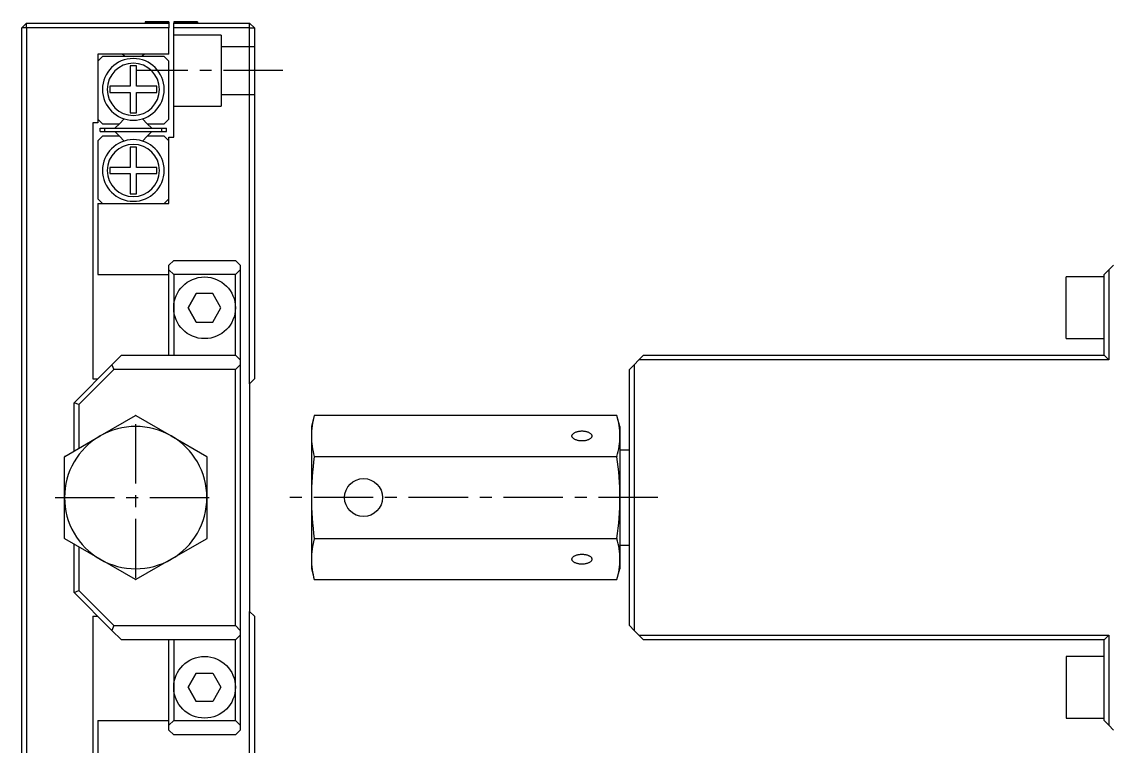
# Model space of a CAD drawing. Extents: x 16 to 938, y 6 to 368.
# Drawn here: x 492.5 to 722, y 155.2 to 307.9 of the extents above; entities that cross this region are included whole.
import ezdxf

# ---------------------------------------------------------------- set-up
doc = ezdxf.new("R2010")
doc.units = 0
doc.header["$LTSCALE"] = 10
doc.linetypes.add('CENTER', pattern=[2, 1.25, -0.25, 0.25, -0.25])
doc.linetypes.add('DASHED', pattern=[3.5, 2, -1.5])
doc.layers.get('0').update_dxf_attribs({"linetype": 'CONTINUOUS'})
doc.layers.add('CENTER', color=1, linetype='CENTER')

msp = doc.modelspace()

# ---------------------------------------------------------------- linework, layer by layer
at = {"color": 7, "linetype": 'CONTINUOUS'}
for p, q in [((493.5, 307.621019), (492.5, 306.621019)), ((493.5, 307.621019), (523.5, 307.621019)), ((493.5, 306.621019), (493.5, 307.621019)), ((518.5, 307.921019), (523.5, 307.921019)), ((519.222727, 307.921019), (518.5, 307.921019)), ((518.5, 307.921019), (518.5, 307.621019)), ((519.093182, 307.921019), (520.272727, 307.921019)), ((519.229545, 307.921019), (519.093182, 307.921019)), ((519.625, 307.921019), (519.093182, 307.921019)), ((519.093182, 307.921019), (519.222727, 307.921019)), ((519.222781, 307.921019), (519.093182, 307.921019)), ((519.093182, 307.921019), (519.222781, 307.921019)), ((519.222781, 307.921019), (519.093182, 307.921019)), ((519.093182, 307.921019), (519.222697, 307.921019)), ((519.093182, 307.921019), (519.222781, 307.921019)), ((519.222816, 307.921019), (519.093182, 307.921019)), ((519.113636, 307.921019), (519.222727, 307.921019)), ((519.222809, 307.921019), (519.113636, 307.921019)), ((519.113636, 307.921019), (519.222727, 307.921019)), ((519.222727, 307.921019), (519.113636, 307.921019)), ((519.284091, 307.921019), (519.229545, 307.921019)), ((519.365909, 307.921019), (519.284091, 307.921019)), ((520.272727, 307.921019), (519.365909, 307.921019)), ((520.286364, 307.921019), (519.625, 307.921019)), ((520.163636, 307.921019), (520.15488, 307.921019)), ((520.163636, 307.921019), (520.15488, 307.921019)), ((520.159123, 307.921019), (520.156751, 307.921019)), ((520.286364, 307.921019), (520.156761, 307.921019)), ((520.286364, 307.921019), (520.156761, 307.921019)), ((520.156763, 307.921019), (520.286364, 307.921019)), ((520.156763, 307.921019), (520.286364, 307.921019)), ((520.156764, 307.921019), (520.163636, 307.921019)), ((520.156764, 307.921019), (520.163636, 307.921019)), ((520.163636, 307.921019), (520.156818, 307.921019)), ((520.156818, 307.921019), (520.163636, 307.921019)), ((520.163636, 307.921019), (520.156818, 307.921019)), ((520.293182, 307.921019), (520.156842, 307.921019)), ((520.156857, 307.921019), (520.286364, 307.921019)), ((520.293182, 307.921019), (520.159123, 307.921019)), ((520.272727, 307.921019), (520.163636, 307.921019)), ((520.163636, 307.921019), (520.272727, 307.921019)), ((523.5, 307.921019), (520.163636, 307.921019)), ((520.163653, 307.921019), (520.293182, 307.921019)), ((520.163653, 307.921019), (520.293182, 307.921019)), ((523.5, 307.921019), (520.5, 307.921019)), ((523.5, 307.921019), (520.5, 307.921019)), ((523.5, 307.921019), (520.5, 307.921019)), ((523.5, 307.921019), (521, 307.921019)), ((523.5, 307.921019), (521, 307.921019)), ((523.5, 307.921019), (521.5, 307.921019)), ((523.5, 307.921019), (521.5, 307.921019)), ((523.5, 307.921019), (521.5, 307.921019)), ((523.5, 307.921019), (521.5, 307.921019)), ((523.5, 307.921019), (521.5, 307.921019)), ((523.5, 307.921019), (521.5, 307.921019)), ((523.5, 307.921019), (521.5, 307.921019)), ((523.5, 307.921019), (521.5, 307.921019)), ((523.5, 307.921019), (521.5, 307.921019)), ((523.5, 307.921019), (521.5, 307.921019)), ((523.5, 307.921019), (521.5, 307.921019)), ((523.5, 307.921019), (521.5, 307.921019)), ((523.5, 307.921019), (521.5, 307.921019)), ((523.5, 307.921019), (521.5, 307.921019)), ((523.5, 307.921019), (521.5, 307.921019)), ((523.5, 307.921019), (521.5, 307.921019)), ((523.5, 307.921019), (523.5, 307.621019)), ((523.5, 307.621019), (523.5, 306.621019)), ((524.5, 307.921019), (529.5, 307.921019)), ((526.5, 307.921019), (524.5, 307.921019)), ((526.5, 307.921019), (524.5, 307.921019)), ((526.5, 307.921019), (524.5, 307.921019)), ((526.5, 307.921019), (524.5, 307.921019)), ((527.5, 307.921019), (524.5, 307.921019)), ((526.5, 307.921019), (524.5, 307.921019)), ((526.5, 307.921019), (524.5, 307.921019)), ((526.5, 307.921019), (524.5, 307.921019)), ((526.5, 307.921019), (524.5, 307.921019)), ((527, 307.921019), (524.5, 307.921019)), ((526.5, 307.921019), (524.5, 307.921019)), ((526.5, 307.921019), (524.5, 307.921019)), ((526.5, 307.921019), (524.5, 307.921019)), ((526.5, 307.921019), (524.5, 307.921019)), ((527.5, 307.921019), (524.5, 307.921019)), ((526.5, 307.921019), (524.5, 307.921019)), ((526.5, 307.921019), (524.5, 307.921019)), ((526.5, 307.921019), (524.5, 307.921019)), ((526.5, 307.921019), (524.5, 307.921019)), ((527, 307.921019), (524.5, 307.921019)), ((526.5, 307.921019), (524.5, 307.921019)), ((526.5, 307.921019), (524.5, 307.921019)), ((526.5, 307.921019), (524.5, 307.921019)), ((526.5, 307.921019), (524.5, 307.921019)), ((527.5, 307.921019), (524.5, 307.921019)), ((526.5, 307.921019), (524.5, 307.921019)), ((526.5, 307.921019), (524.5, 307.921019)), ((526.5, 307.921019), (524.5, 307.921019)), ((526.5, 307.921019), (524.5, 307.921019)), ((527, 307.921019), (524.5, 307.921019)), ((526.5, 307.921019), (524.5, 307.921019)), ((526.5, 307.921019), (524.5, 307.921019)), ((526.5, 307.921019), (524.5, 307.921019)), ((526.5, 307.921019), (524.5, 307.921019)), ((527.5, 307.921019), (524.5, 307.921019)), ((526.5, 307.921019), (524.5, 307.921019)), ((526.5, 307.921019), (524.5, 307.921019)), ((526.5, 307.921019), (524.5, 307.921019)), ((526.5, 307.921019), (524.5, 307.921019)), ((527, 307.921019), (524.5, 307.921019)), ((526.5, 307.921019), (524.5, 307.921019)), ((526.5, 307.921019), (524.5, 307.921019)), ((526.5, 307.921019), (524.5, 307.921019)), ((526.5, 307.921019), (524.5, 307.921019)), ((527.5, 307.921019), (524.5, 307.921019)), ((526.5, 307.921019), (524.5, 307.921019)), ((526.5, 307.921019), (524.5, 307.921019)), ((526.5, 307.921019), (524.5, 307.921019)), ((526.5, 307.921019), (524.5, 307.921019)), ((527, 307.921019), (524.5, 307.921019)), ((526.5, 307.921019), (524.5, 307.921019)), ((526.5, 307.921019), (524.5, 307.921019)), ((526.5, 307.921019), (524.5, 307.921019)), ((526.5, 307.921019), (524.5, 307.921019)), ((527.5, 307.921019), (524.5, 307.921019)), ((526.5, 307.921019), (524.5, 307.921019)), ((526.5, 307.921019), (524.5, 307.921019)), ((526.5, 307.921019), (524.5, 307.921019)), ((526.5, 307.921019), (524.5, 307.921019)), ((527, 307.921019), (524.5, 307.921019)), ((526.5, 307.921019), (524.5, 307.921019)), ((526.5, 307.921019), (524.5, 307.921019)), ((526.5, 307.921019), (524.5, 307.921019)), ((526.5, 307.921019), (524.5, 307.921019)), ((527.5, 307.921019), (524.5, 307.921019)), ((526.5, 307.921019), (524.5, 307.921019)), ((526.5, 307.921019), (524.5, 307.921019)), ((526.5, 307.921019), (524.5, 307.921019)), ((526.5, 307.921019), (524.5, 307.921019)), ((527, 307.921019), (524.5, 307.921019)), ((526.5, 307.921019), (524.5, 307.921019)), ((526.5, 307.921019), (524.5, 307.921019)), ((526.5, 307.921019), (524.5, 307.921019)), ((526.5, 307.921019), (524.5, 307.921019)), ((527.5, 307.921019), (524.5, 307.921019)), ((526.5, 307.921019), (524.5, 307.921019)), ((526.5, 307.921019), (524.5, 307.921019)), ((526.5, 307.921019), (524.5, 307.921019)), ((526.5, 307.921019), (524.5, 307.921019)), ((527, 307.921019), (524.5, 307.921019)), ((526.5, 307.921019), (524.5, 307.921019)), ((526.5, 307.921019), (524.5, 307.921019)), ((526.5, 307.921019), (524.5, 307.921019)), ((526.5, 307.921019), (524.5, 307.921019)), ((527.5, 307.921019), (524.5, 307.921019)), ((526.5, 307.921019), (524.5, 307.921019)), ((526.5, 307.921019), (524.5, 307.921019)), ((526.5, 307.921019), (524.5, 307.921019)), ((526.5, 307.921019), (524.5, 307.921019)), ((527, 307.921019), (524.5, 307.921019)), ((526.5, 307.921019), (524.5, 307.921019)), ((526.5, 307.921019), (524.5, 307.921019)), ((526.5, 307.921019), (524.5, 307.921019)), ((526.5, 307.921019), (524.5, 307.921019)), ((527.5, 307.921019), (524.5, 307.921019)), ((526.5, 307.921019), (524.5, 307.921019)), ((526.5, 307.921019), (524.5, 307.921019)), ((526.5, 307.921019), (524.5, 307.921019)), ((526.5, 307.921019), (524.5, 307.921019)), ((527, 307.921019), (524.5, 307.921019)), ((526.5, 307.921019), (524.5, 307.921019)), ((526.5, 307.921019), (524.5, 307.921019)), ((526.5, 307.921019), (524.5, 307.921019)), ((526.5, 307.921019), (524.5, 307.921019)), ((527.5, 307.921019), (524.5, 307.921019)), ((526.5, 307.921019), (524.5, 307.921019)), ((526.5, 307.921019), (524.5, 307.921019)), ((526.5, 307.921019), (524.5, 307.921019)), ((526.5, 307.921019), (524.5, 307.921019)), ((527, 307.921019), (524.5, 307.921019)), ((526.5, 307.921019), (524.5, 307.921019)), ((526.5, 307.921019), (524.5, 307.921019)), ((526.5, 307.921019), (524.5, 307.921019)), ((526.5, 307.921019), (524.5, 307.921019)), ((527.5, 307.921019), (524.5, 307.921019)), ((526.5, 307.921019), (524.5, 307.921019)), ((526.5, 307.921019), (524.5, 307.921019)), ((526.5, 307.921019), (524.5, 307.921019)), ((526.5, 307.921019), (524.5, 307.921019)), ((527, 307.921019), (524.5, 307.921019)), ((526.5, 307.921019), (524.5, 307.921019)), ((526.5, 307.921019), (524.5, 307.921019)), ((526.5, 307.921019), (524.5, 307.921019)), ((526.5, 307.921019), (524.5, 307.921019)), ((527.5, 307.921019), (524.5, 307.921019)), ((526.5, 307.921019), (524.5, 307.921019)), ((526.5, 307.921019), (524.5, 307.921019)), ((526.5, 307.921019), (524.5, 307.921019)), ((526.5, 307.921019), (524.5, 307.921019)), ((527, 307.921019), (524.5, 307.921019)), ((526.5, 307.921019), (524.5, 307.921019)), ((526.5, 307.921019), (524.5, 307.921019)), ((526.5, 307.921019), (524.5, 307.921019)), ((526.5, 307.921019), (524.5, 307.921019)), ((527.5, 307.921019), (524.5, 307.921019)), ((526.5, 307.921019), (524.5, 307.921019)), ((526.5, 307.921019), (524.5, 307.921019)), ((526.5, 307.921019), (524.5, 307.921019)), ((526.5, 307.921019), (524.5, 307.921019)), ((527, 307.921019), (524.5, 307.921019)), ((526.5, 307.921019), (524.5, 307.921019)), ((526.5, 307.921019), (524.5, 307.921019)), ((526.5, 307.921019), (524.5, 307.921019)), ((526.5, 307.921019), (524.5, 307.921019)), ((527.5, 307.921019), (524.5, 307.921019)), ((526.5, 307.921019), (524.5, 307.921019)), ((526.5, 307.921019), (524.5, 307.921019)), ((526.5, 307.921019), (524.5, 307.921019)), ((526.5, 307.921019), (524.5, 307.921019)), ((527, 307.921019), (524.5, 307.921019)), ((526.5, 307.921019), (524.5, 307.921019)), ((526.5, 307.921019), (524.5, 307.921019)), ((526.5, 307.921019), (524.5, 307.921019)), ((526.5, 307.921019), (524.5, 307.921019)), ((527.5, 307.921019), (524.5, 307.921019)), ((526.5, 307.921019), (524.5, 307.921019)), ((526.5, 307.921019), (524.5, 307.921019)), ((526.5, 307.921019), (524.5, 307.921019)), ((526.5, 307.921019), (524.5, 307.921019)), ((527, 307.921019), (524.5, 307.921019)), ((526.5, 307.921019), (524.5, 307.921019)), ((526.5, 307.921019), (524.5, 307.921019)), ((526.5, 307.921019), (524.5, 307.921019)), ((526.5, 307.921019), (524.5, 307.921019)), ((527.5, 307.921019), (524.5, 307.921019)), ((526.5, 307.921019), (524.5, 307.921019)), ((526.5, 307.921019), (524.5, 307.921019)), ((526.5, 307.921019), (524.5, 307.921019)), ((526.5, 307.921019), (524.5, 307.921019)), ((527, 307.921019), (524.5, 307.921019)), ((526.5, 307.921019), (524.5, 307.921019)), ((526.5, 307.921019), (524.5, 307.921019)), ((526.5, 307.921019), (524.5, 307.921019)), ((526.5, 307.921019), (524.5, 307.921019)), ((527.5, 307.921019), (524.5, 307.921019)), ((526.5, 307.921019), (524.5, 307.921019)), ((526.5, 307.921019), (524.5, 307.921019)), ((526.5, 307.921019), (524.5, 307.921019)), ((526.5, 307.921019), (524.5, 307.921019)), ((527, 307.921019), (524.5, 307.921019)), ((526.5, 307.921019), (524.5, 307.921019)), ((526.5, 307.921019), (524.5, 307.921019)), ((526.5, 307.921019), (524.5, 307.921019)), ((526.5, 307.921019), (524.5, 307.921019)), ((527.5, 307.921019), (524.5, 307.921019)), ((526.5, 307.921019), (524.5, 307.921019)), ((526.5, 307.921019), (524.5, 307.921019)), ((526.5, 307.921019), (524.5, 307.921019)), ((526.5, 307.921019), (524.5, 307.921019)), ((527.922727, 307.921019), (524.5, 307.921019)), ((524.5, 307.921019), (524.5, 307.621019)), ((524.5, 307.621019), (540.5, 307.621019)), ((524.5, 306.621019), (524.5, 307.621019)), ((527.922781, 307.921019), (527.793182, 307.921019)), ((527.793182, 307.921019), (527.922781, 307.921019)), ((527.922792, 307.921019), (527.793182, 307.921019)), ((527.793182, 307.921019), (527.922781, 307.921019)), ((527.922772, 307.921019), (527.793182, 307.921019)), ((527.793182, 307.921019), (527.922781, 307.921019)), ((527.922792, 307.921019), (527.793182, 307.921019)), ((527.793182, 307.921019), (527.922781, 307.921019)), ((527.922792, 307.921019), (527.793182, 307.921019)), ((527.793182, 307.921019), (527.922781, 307.921019)), ((527.922792, 307.921019), (527.793182, 307.921019)), ((527.793182, 307.921019), (527.922697, 307.921019)), ((527.922792, 307.921019), (527.793182, 307.921019)), ((527.793182, 307.921019), (527.922781, 307.921019)), ((527.922771, 307.921019), (527.793182, 307.921019)), ((527.793182, 307.921019), (527.922781, 307.921019)), ((527.922792, 307.921019), (527.793182, 307.921019)), ((527.793182, 307.921019), (527.922781, 307.921019)), ((527.922792, 307.921019), (527.793182, 307.921019)), ((527.793182, 307.921019), (527.922781, 307.921019)), ((527.922792, 307.921019), (527.793182, 307.921019)), ((527.793182, 307.921019), (527.922781, 307.921019)), ((527.922792, 307.921019), (527.793182, 307.921019)), ((527.793182, 307.921019), (527.922155, 307.921019)), ((527.922792, 307.921019), (527.793182, 307.921019)), ((527.793182, 307.921019), (527.922781, 307.921019)), ((527.922792, 307.921019), (527.793182, 307.921019)), ((527.793182, 307.921019), (527.922781, 307.921019)), ((527.793182, 307.921019), (527.922727, 307.921019)), ((527.793182, 307.921019), (527.922727, 307.921019)), ((527.922792, 307.921019), (527.793182, 307.921019)), ((527.793182, 307.921019), (527.922781, 307.921019)), ((527.922792, 307.921019), (527.793182, 307.921019)), ((527.793182, 307.921019), (527.922781, 307.921019)), ((527.922792, 307.921019), (527.793182, 307.921019)), ((527.793182, 307.921019), (527.922781, 307.921019)), ((527.922772, 307.921019), (527.793182, 307.921019)), ((527.793182, 307.921019), (527.922781, 307.921019)), ((527.922772, 307.921019), (527.793182, 307.921019)), ((527.793182, 307.921019), (527.922781, 307.921019)), ((527.793182, 307.921019), (527.92281, 307.921019)), ((527.793182, 307.921019), (527.922727, 307.921019)), ((527.922596, 307.921019), (527.793182, 307.921019)), ((527.922816, 307.921019), (527.793182, 307.921019)), ((527.922816, 307.921019), (527.793182, 307.921019)), ((527.922733, 307.921019), (527.793182, 307.921019)), ((527.922789, 307.921019), (527.8, 307.921019)), ((527.8, 307.921019), (527.922716, 307.921019)), ((527.922789, 307.921019), (527.8, 307.921019)), ((527.8, 307.921019), (527.922716, 307.921019)), ((527.922794, 307.921019), (527.8, 307.921019)), ((527.8, 307.921019), (527.924288, 307.921019)), ((527.922794, 307.921019), (527.8, 307.921019)), ((527.8, 307.921019), (527.924288, 307.921019)), ((527.922794, 307.921019), (527.8, 307.921019)), ((527.8, 307.921019), (527.924288, 307.921019)), ((527.922794, 307.921019), (527.8, 307.921019)), ((527.8, 307.921019), (527.924288, 307.921019)), ((527.922789, 307.921019), (527.8, 307.921019)), ((527.8, 307.921019), (527.922716, 307.921019)), ((527.922769, 307.921019), (527.8, 307.921019)), ((527.8, 307.921019), (527.922716, 307.921019)), ((527.922788, 307.921019), (527.8, 307.921019)), ((527.8, 307.921019), (527.922775, 307.921019)), ((527.922694, 307.921019), (527.8, 307.921019)), ((527.8, 307.921019), (527.922775, 307.921019)), ((527.922788, 307.921019), (527.8, 307.921019)), ((527.8, 307.921019), (527.922775, 307.921019)), ((527.922788, 307.921019), (527.8, 307.921019)), ((527.8, 307.921019), (527.922775, 307.921019)), ((527.922771, 307.921019), (527.8, 307.921019)), ((527.8, 307.921019), (527.922685, 307.921019)), ((527.921596, 307.921019), (527.8, 307.921019)), ((527.8, 307.921019), (527.922685, 307.921019)), ((528.202273, 307.921019), (527.8, 307.921019)), ((527.921596, 307.921019), (527.8, 307.921019)), ((527.8, 307.921019), (527.922685, 307.921019)), ((527.921586, 307.921019), (527.8, 307.921019)), ((527.8, 307.921019), (527.922758, 307.921019)), ((527.924145, 307.921019), (527.8, 307.921019)), ((527.8, 307.921019), (527.91866, 307.921019)), ((527.8, 307.921019), (527.922749, 307.921019)), ((527.8, 307.921019), (527.922727, 307.921019)), ((527.922727, 307.921019), (527.8, 307.921019)), ((527.8, 307.921019), (527.922727, 307.921019)), ((527.922727, 307.921019), (527.8, 307.921019)), ((527.8, 307.921019), (527.922727, 307.921019)), ((527.922727, 307.921019), (527.8, 307.921019)), ((527.8, 307.921019), (527.922727, 307.921019)), ((527.922727, 307.921019), (527.8, 307.921019)), ((527.813636, 307.921019), (527.922799, 307.921019)), ((527.922727, 307.921019), (527.813636, 307.921019)), ((527.813636, 307.921019), (527.92281, 307.921019)), ((527.922727, 307.921019), (527.813636, 307.921019)), ((527.813636, 307.921019), (527.922727, 307.921019)), ((527.922727, 307.921019), (527.813636, 307.921019)), ((527.813636, 307.921019), (527.92281, 307.921019)), ((527.922809, 307.921019), (527.813636, 307.921019)), ((527.813636, 307.921019), (527.92281, 307.921019)), ((527.922727, 307.921019), (527.813636, 307.921019)), ((527.813636, 307.921019), (527.92281, 307.921019)), ((527.922727, 307.921019), (527.813636, 307.921019)), ((527.813636, 307.921019), (527.922727, 307.921019)), ((527.922727, 307.921019), (527.813636, 307.921019)), ((527.813636, 307.921019), (527.92281, 307.921019)), ((527.922727, 307.921019), (527.813636, 307.921019)), ((527.813636, 307.921019), (527.922727, 307.921019)), ((527.922809, 307.921019), (527.813636, 307.921019)), ((527.813636, 307.921019), (527.92281, 307.921019)), ((527.922727, 307.921019), (527.813636, 307.921019)), ((527.813636, 307.921019), (527.922727, 307.921019)), ((527.922809, 307.921019), (527.813636, 307.921019)), ((527.813636, 307.921019), (527.92281, 307.921019)), ((527.922809, 307.921019), (527.813636, 307.921019)), ((527.813636, 307.921019), (527.922727, 307.921019)), ((527.922727, 307.921019), (527.813636, 307.921019)), ((527.813636, 307.921019), (527.92281, 307.921019)), ((527.922809, 307.921019), (527.813636, 307.921019)), ((527.813636, 307.921019), (527.92281, 307.921019)), ((527.922727, 307.921019), (527.813636, 307.921019)), ((527.813636, 307.921019), (527.922727, 307.921019)), ((527.922727, 307.921019), (527.813636, 307.921019)), ((527.813636, 307.921019), (527.922727, 307.921019)), ((527.922727, 307.921019), (527.813636, 307.921019)), ((527.813636, 307.921019), (527.922727, 307.921019)), ((527.922727, 307.921019), (527.813636, 307.921019)), ((527.813636, 307.921019), (527.922727, 307.921019)), ((527.922727, 307.921019), (527.813636, 307.921019)), ((527.813636, 307.921019), (527.92281, 307.921019)), ((527.922727, 307.921019), (527.813636, 307.921019)), ((527.813636, 307.921019), (527.92281, 307.921019)), ((527.922727, 307.921019), (527.813636, 307.921019)), ((527.813636, 307.921019), (527.92281, 307.921019)), ((527.922727, 307.921019), (527.813636, 307.921019)), ((527.813636, 307.921019), (527.922727, 307.921019)), ((527.92281, 307.921019), (527.813636, 307.921019)), ((527.813636, 307.921019), (527.922727, 307.921019)), ((527.92281, 307.921019), (527.813636, 307.921019)), ((527.813636, 307.921019), (527.922727, 307.921019)), ((527.92281, 307.921019), (527.813636, 307.921019)), ((527.813636, 307.921019), (527.922727, 307.921019)), ((527.92281, 307.921019), (527.813636, 307.921019)), ((527.91866, 307.921019), (527.922749, 307.921019)), ((527.92278, 307.921019), (527.921586, 307.921019)), ((527.92279, 307.921019), (527.921596, 307.921019)), ((527.92277, 307.921019), (527.921596, 307.921019)), ((528.563636, 307.921019), (528.202273, 307.921019)), ((528.986364, 307.921019), (528.325, 307.921019)), ((528.440898, 307.921019), (528.563636, 307.921019)), ((528.863636, 307.921019), (528.441055, 307.921019)), ((528.441163, 307.921019), (528.863682, 307.921019)), ((528.686364, 307.921019), (528.863636, 307.921019)), ((528.993182, 307.921019), (528.686364, 307.921019)), ((528.993182, 307.921019), (528.856751, 307.921019)), ((528.993182, 307.921019), (528.856751, 307.921019)), ((528.993182, 307.921019), (528.856751, 307.921019)), ((528.993182, 307.921019), (528.856751, 307.921019)), ((528.986364, 307.921019), (528.856761, 307.921019)), ((528.986364, 307.921019), (528.856761, 307.921019)), ((528.856763, 307.921019), (528.986364, 307.921019)), ((528.856763, 307.921019), (528.986364, 307.921019)), ((528.856763, 307.921019), (528.986364, 307.921019)), ((528.856763, 307.921019), (528.986364, 307.921019)), ((528.856763, 307.921019), (528.986364, 307.921019)), ((528.856763, 307.921019), (528.986364, 307.921019)), ((528.856763, 307.921019), (528.986364, 307.921019)), ((528.856763, 307.921019), (528.986364, 307.921019)), ((528.993182, 307.921019), (528.856794, 307.921019)), ((528.856857, 307.921019), (528.986364, 307.921019)), ((528.856857, 307.921019), (528.986364, 307.921019)), ((528.856857, 307.921019), (528.986364, 307.921019)), ((528.856857, 307.921019), (528.986364, 307.921019)), ((528.863636, 307.921019), (528.979545, 307.921019)), ((528.863636, 307.921019), (528.979545, 307.921019)), ((528.863653, 307.921019), (528.993182, 307.921019)), ((528.863653, 307.921019), (528.993182, 307.921019)), ((528.863653, 307.921019), (528.993182, 307.921019)), ((528.863653, 307.921019), (528.993182, 307.921019)), ((528.863653, 307.921019), (528.993182, 307.921019)), ((528.863653, 307.921019), (528.993182, 307.921019)), ((528.863653, 307.921019), (528.993182, 307.921019)), ((528.863653, 307.921019), (528.993182, 307.921019)), ((528.863653, 307.921019), (528.993182, 307.921019)), ((528.863653, 307.921019), (528.993182, 307.921019)), ((528.863653, 307.921019), (528.993182, 307.921019)), ((528.863653, 307.921019), (528.993182, 307.921019)), ((528.863653, 307.921019), (528.993182, 307.921019)), ((528.863653, 307.921019), (528.993182, 307.921019)), ((528.863653, 307.921019), (528.993182, 307.921019)), ((528.863653, 307.921019), (528.993182, 307.921019)), ((528.863653, 307.921019), (528.993182, 307.921019)), ((528.863653, 307.921019), (528.993182, 307.921019)), ((528.863682, 307.921019), (528.993182, 307.921019)), ((528.863682, 307.921019), (528.993182, 307.921019)), ((528.868511, 307.921019), (528.986364, 307.921019)), ((528.868511, 307.921019), (528.986364, 307.921019)), ((528.868511, 307.921019), (528.986364, 307.921019)), ((528.868511, 307.921019), (528.986364, 307.921019)), ((528.870371, 307.921019), (528.986364, 307.921019)), ((528.870371, 307.921019), (528.986364, 307.921019)), ((528.870371, 307.921019), (528.986364, 307.921019)), ((528.870374, 307.921019), (528.979545, 307.921019)), ((528.87038, 307.921019), (528.993182, 307.921019)), ((528.87038, 307.921019), (528.993182, 307.921019)), ((528.87038, 307.921019), (528.993182, 307.921019)), ((528.870382, 307.921019), (528.993182, 307.921019)), ((528.870382, 307.921019), (528.993182, 307.921019)), ((528.870382, 307.921019), (528.993182, 307.921019)), ((528.870382, 307.921019), (528.993182, 307.921019)), ((528.986364, 307.921019), (528.870384, 307.921019)), ((528.986364, 307.921019), (528.870384, 307.921019)), ((528.986364, 307.921019), (528.870384, 307.921019)), ((528.986364, 307.921019), (528.870384, 307.921019)), ((528.986364, 307.921019), (528.870384, 307.921019)), ((528.986364, 307.921019), (528.870384, 307.921019)), ((528.986364, 307.921019), (528.870384, 307.921019)), ((528.986364, 307.921019), (528.870384, 307.921019)), ((528.986364, 307.921019), (528.870384, 307.921019)), ((528.986364, 307.921019), (528.870384, 307.921019)), ((528.986364, 307.921019), (528.870384, 307.921019)), ((528.986364, 307.921019), (528.870384, 307.921019)), ((528.986364, 307.921019), (528.870384, 307.921019)), ((528.993182, 307.921019), (528.870385, 307.921019)), ((528.993182, 307.921019), (528.870385, 307.921019)), ((528.993182, 307.921019), (528.870385, 307.921019)), ((528.993182, 307.921019), (528.870385, 307.921019)), ((528.993182, 307.921019), (528.870385, 307.921019)), ((528.993182, 307.921019), (528.870385, 307.921019)), ((528.993182, 307.921019), (528.870385, 307.921019)), ((528.993182, 307.921019), (528.870385, 307.921019)), ((528.993182, 307.921019), (528.870385, 307.921019)), ((528.993182, 307.921019), (528.870385, 307.921019)), ((528.993182, 307.921019), (528.870385, 307.921019)), ((528.993182, 307.921019), (528.870385, 307.921019)), ((528.993182, 307.921019), (528.870385, 307.921019)), ((528.993182, 307.921019), (528.870385, 307.921019)), ((528.993182, 307.921019), (528.870385, 307.921019)), ((528.993182, 307.921019), (528.870385, 307.921019)), ((528.993182, 307.921019), (528.870404, 307.921019)), ((528.993182, 307.921019), (528.870404, 307.921019)), ((528.993182, 307.921019), (528.870404, 307.921019)), ((528.993182, 307.921019), (528.870419, 307.921019)), ((528.870419, 307.921019), (528.993182, 307.921019)), ((528.870419, 307.921019), (528.993182, 307.921019)), ((528.993182, 307.921019), (528.870419, 307.921019)), ((528.993182, 307.921019), (528.870419, 307.921019)), ((528.870419, 307.921019), (528.993182, 307.921019)), ((528.870419, 307.921019), (528.993182, 307.921019)), ((528.870455, 307.921019), (528.972727, 307.921019)), ((528.870455, 307.921019), (528.972727, 307.921019)), ((529.5, 307.921019), (528.870455, 307.921019)), ((528.870455, 307.921019), (528.972727, 307.921019)), ((528.870455, 307.921019), (528.972727, 307.921019)), ((528.979545, 307.921019), (528.870455, 307.921019)), ((528.870455, 307.921019), (528.979545, 307.921019)), ((528.979545, 307.921019), (528.870455, 307.921019)), ((528.870455, 307.921019), (528.979545, 307.921019)), ((528.979545, 307.921019), (528.870455, 307.921019)), ((528.870455, 307.921019), (528.979545, 307.921019)), ((528.972727, 307.921019), (528.870455, 307.921019)), ((528.972727, 307.921019), (528.870455, 307.921019)), ((528.972727, 307.921019), (528.870455, 307.921019)), ((528.972727, 307.921019), (528.870455, 307.921019)), ((528.979545, 307.921019), (528.870455, 307.921019)), ((528.870455, 307.921019), (528.979545, 307.921019)), ((528.979545, 307.921019), (528.870455, 307.921019)), ((528.870455, 307.921019), (528.979545, 307.921019)), ((528.979545, 307.921019), (528.870455, 307.921019)), ((528.870455, 307.921019), (528.979545, 307.921019)), ((528.979545, 307.921019), (528.870455, 307.921019)), ((528.870455, 307.921019), (528.979545, 307.921019)), ((528.979545, 307.921019), (528.870455, 307.921019)), ((528.870455, 307.921019), (528.979545, 307.921019)), ((528.979545, 307.921019), (528.870455, 307.921019)), ((528.979545, 307.921019), (528.870455, 307.921019)), ((528.870455, 307.921019), (528.979545, 307.921019)), ((528.979545, 307.921019), (528.870455, 307.921019)), ((528.979545, 307.921019), (528.870455, 307.921019)), ((528.870459, 307.921019), (528.993182, 307.921019)), ((528.986364, 307.921019), (528.870467, 307.921019)), ((528.993182, 307.921019), (528.870485, 307.921019)), ((528.993182, 307.921019), (528.870485, 307.921019)), ((528.870486, 307.921019), (528.993182, 307.921019)), ((528.870486, 307.921019), (528.993182, 307.921019)), ((528.870486, 307.921019), (528.993182, 307.921019)), ((528.870486, 307.921019), (528.993182, 307.921019)), ((528.993182, 307.921019), (528.870487, 307.921019)), ((528.993182, 307.921019), (528.871852, 307.921019)), ((528.993182, 307.921019), (528.871852, 307.921019)), ((528.993182, 307.921019), (528.871857, 307.921019)), ((528.993182, 307.921019), (528.871857, 307.921019)), ((528.986364, 307.921019), (528.871979, 307.921019)), ((528.986364, 307.921019), (528.871984, 307.921019)), ((528.993182, 307.921019), (528.873034, 307.921019)), ((529.5, 307.921019), (529.5, 307.621019)), ((541.5, 306.621019), (540.5, 307.621019)), ((540.5, 306.621019), (540.5, 307.621019)), ((493.5, 306.621019), (492.5, 306.621019)), ((492.5, 108.621019), (492.5, 306.621019)), ((523.5, 306.621019), (493.5, 306.621019)), ((493.5, 306.621019), (493.5, 108.621019)), ((523.5, 301.121019), (523.5, 306.621019)), ((540.5, 306.621019), (524.5, 306.621019)), ((524.5, 283.621019), (524.5, 306.621019)), ((540.5, 306.621019), (541.5, 306.621019)), ((540.5, 231.621019), (540.5, 306.621019)), ((541.5, 306.621019), (541.5, 232.621019)), ((523.5, 301.121019), (508.5, 301.121019)), ((508.5, 301.121019), (508.5, 299.621019)), ((513.75, 301.121019), (513.9, 300.971019)), ((513.9, 300.971019), (514.25, 300.621019)), ((517.75, 300.621019), (518.1, 300.971019)), ((518.1, 300.971019), (518.25, 301.121019)), ((509.5, 300.621019), (508.5, 299.621019)), ((508.5, 299.621019), (508.5, 287.421019)), ((508.5, 299.621019), (508.5, 287.421019)), ((522.5, 300.621019), (509.5, 300.621019)), ((516.65, 298.621019), (515.35, 298.621019)), ((515.35, 298.621019), (515.35, 294.321019)), ((516.65, 294.321019), (516.65, 298.621019)), ((523.5, 299.621019), (522.5, 300.621019)), ((523.5, 287.421019), (523.5, 299.621019)), ((515.35, 294.321019), (511.05, 294.321019)), ((511.05, 294.321019), (511.05, 293.021019)), ((520.95, 294.321019), (516.65, 294.321019)), ((520.95, 293.021019), (520.95, 294.321019)), ((511.05, 293.021019), (515.35, 293.021019)), ((515.35, 293.021019), (515.35, 288.721019)), ((516.65, 288.721019), (516.65, 293.021019)), ((516.65, 293.021019), (520.95, 293.021019)), ((508.5, 287.421019), (509.5, 286.421019)), ((508.5, 287.421019), (508.5, 286.621019)), ((514.093302, 287.456962), (513.057359, 286.421019)), ((515.35, 288.721019), (516.65, 288.721019)), ((518.942641, 286.421019), (517.906698, 287.456962)), ((522.5, 286.421019), (523.5, 287.421019)), ((508.5, 286.621019), (507.5, 286.621019)), ((507.5, 286.621019), (507.5, 232.621019)), ((509, 285.471019), (510, 285.471019)), ((509, 284.771019), (509, 285.471019)), ((509, 284.771019), (510, 284.771019)), ((509.5, 286.421019), (513.057359, 286.421019)), ((510, 285.471019), (522, 285.471019)), ((510, 284.771019), (510, 285.471019)), ((510, 284.771019), (522, 284.771019)), ((513.057359, 286.421019), (512.107359, 285.471019)), ((512.107359, 284.771019), (513.057359, 283.821019)), ((519.892641, 285.471019), (518.942641, 286.421019)), ((518.942641, 286.421019), (522.5, 286.421019)), ((518.942641, 283.821019), (519.892641, 284.771019)), ((522, 285.471019), (523, 285.471019)), ((522, 284.771019), (522, 285.471019)), ((522, 284.771019), (523, 284.771019)), ((523, 284.771019), (523, 285.471019)), ((509.5, 283.821019), (508.5, 282.821019)), ((508.5, 282.821019), (508.5, 270.621019)), ((513.057359, 283.821019), (509.5, 283.821019)), ((513.057359, 283.821019), (514.093302, 282.785076)), ((517.906698, 282.785076), (518.942641, 283.821019)), ((522.5, 283.821019), (518.942641, 283.821019)), ((523.5, 282.821019), (522.5, 283.821019)), ((523.5, 283.621019), (524.5, 283.621019)), ((523.5, 282.821019), (523.5, 283.621019)), ((523.5, 270.621019), (523.5, 282.821019)), ((523.5, 270.621019), (523.5, 282.821019)), ((516.65, 281.521019), (515.35, 281.521019)), ((515.35, 281.521019), (515.35, 277.221019)), ((516.65, 277.221019), (516.65, 281.521019)), ((511.05, 277.221019), (511.05, 275.921019)), ((515.35, 277.221019), (511.05, 277.221019)), ((511.05, 275.921019), (515.35, 275.921019)), ((515.35, 275.921019), (515.35, 271.621019)), ((520.95, 277.221019), (516.65, 277.221019)), ((516.65, 271.621019), (516.65, 275.921019)), ((516.65, 275.921019), (520.95, 275.921019)), ((520.95, 275.921019), (520.95, 277.221019)), ((515.35, 271.621019), (516.65, 271.621019)), ((508.5, 270.621019), (509.5, 269.621019)), ((508.5, 269.621019), (508.5, 254.621019)), ((508.5, 269.621019), (509.5, 269.621019)), ((509.5, 269.621019), (522.5, 269.621019)), ((509.5, 269.621019), (522.5, 269.621019)), ((522.5, 269.621019), (523.5, 270.621019)), ((522.5, 269.621019), (523.5, 269.621019)), ((523.5, 269.621019), (523.5, 270.621019)), ((524.5, 257.621019), (523.5, 256.621019)), ((524.5, 257.621019), (537.5, 257.621019)), ((538.5, 256.621019), (537.5, 257.621019)), ((523.5, 255.621019), (523.5, 256.621019)), ((523.5, 255.621019), (524.5, 254.621019)), ((523.5, 237.621019), (523.5, 255.621019)), ((537.5, 254.621019), (538.5, 255.621019)), ((538.5, 256.621019), (538.5, 255.621019)), ((538.5, 255.621019), (538.5, 236.621019)), ((720.5, 254.621019), (721.5, 255.621019)), ((722.5, 256.621019), (721.5, 255.621019)), ((721.5, 255.621019), (721.5, 236.621019)), ((508.5, 254.621019), (523.5, 254.621019)), ((537.5, 254.621019), (524.5, 254.621019)), ((524.5, 254.621019), (524.5, 247.621019)), ((537.5, 247.621019), (537.5, 254.621019)), ((712.5, 241.121019), (712.5, 254.121019)), ((720.5, 254.121019), (712.5, 254.121019)), ((720.5, 241.121019), (720.5, 254.621019)), ((527.535898, 247.621019), (529.267949, 250.621019)), ((529.267949, 250.621019), (527.535898, 247.621019)), ((532.732051, 250.621019), (529.267949, 250.621019)), ((534.464102, 247.621019), (532.732051, 250.621019)), ((524.5, 247.621019), (524.5, 237.621019)), ((527.535898, 247.621019), (529.267949, 244.621019)), ((529.267949, 244.621019), (527.535898, 247.621019)), ((532.732051, 244.621019), (534.464102, 247.621019)), ((537.5, 237.621019), (537.5, 247.621019)), ((529.267949, 244.621019), (532.732051, 244.621019)), ((712.5, 241.121019), (720.5, 241.121019)), ((720.5, 237.621019), (720.5, 241.121019)), ((511.5, 235.621019), (513.5, 237.621019)), ((513.5, 237.621019), (537.5, 237.621019)), ((538.5, 236.621019), (537.5, 237.621019)), ((538.5, 236.621019), (538.5, 235.621019)), ((622.5, 236.621019), (621.5, 235.621019)), ((622.5, 236.621019), (623.5, 237.621019)), ((721.5, 236.621019), (622.5, 236.621019)), ((623.5, 237.621019), (720.5, 237.621019)), ((720.5, 237.621019), (721.5, 236.621019)), ((503.5, 227.621019), (511.5, 235.621019)), ((511.914214, 234.621019), (504.5, 227.206805)), ((511.5, 235.621019), (511.914214, 234.621019)), ((537.5, 234.621019), (511.914214, 234.621019)), ((537.5, 234.621019), (538.5, 235.621019)), ((537.5, 180.621019), (537.5, 234.621019)), ((538.5, 235.621019), (538.5, 179.621019)), ((620.5, 234.621019), (621.5, 235.621019)), ((620.5, 180.621019), (620.5, 234.621019)), ((621.5, 235.621019), (621.5, 179.621019)), ((507.5, 232.621019), (508.5, 232.621019)), ((541.5, 232.621019), (540.5, 231.621019)), ((540.5, 231.621019), (540.5, 183.621019)), ((504.5, 227.206805), (503.5, 227.621019)), ((503.5, 217.435973), (503.5, 227.621019)), ((504.5, 227.206805), (504.5, 218.013324)), ((509, 220.6114), (516.464416, 224.920982)), ((516.535584, 224.920982), (524, 220.6114)), ((554.116283, 224.921019), (553.5, 222.621019)), ((554.116283, 224.920982), (553.752828, 223.313127)), ((617.883717, 224.921019), (554.116283, 224.921019)), ((617.883717, 224.920982), (554.116283, 224.920982)), ((618.5, 222.621019), (617.883717, 224.921019)), ((553.5, 222.621019), (553.5, 220.6114)), ((553.752828, 223.313127), (553.541741, 221.695101)), ((618.5, 222.621019), (618.5, 220.6114)), ((501.535584, 216.301818), (509, 220.6114)), ((524, 220.6114), (531.464416, 216.301818)), ((553.541741, 221.695101), (553.5, 220.6114)), ((553.5, 220.6114), (553.5, 207.621019)), ((608.4, 220.6114), (608.406474, 220.693782)), ((608.406474, 220.529018), (608.4, 220.6114)), ((608.406474, 220.693782), (608.425854, 220.775656)), ((608.425854, 220.447144), (608.406474, 220.529018)), ((608.425854, 220.775656), (608.458023, 220.856518)), ((608.458023, 220.366282), (608.425854, 220.447144)), ((608.458023, 220.856518), (608.502781, 220.935868)), ((608.502781, 220.286932), (608.458023, 220.366282)), ((608.502781, 220.935868), (608.559853, 221.013217)), ((608.559853, 221.013217), (608.628886, 221.08809)), ((608.628886, 221.08809), (608.709456, 221.160023)), ((608.709456, 221.160023), (608.801064, 221.228574)), ((608.801064, 221.228574), (608.903147, 221.29332)), ((608.903147, 221.29332), (609.015076, 221.353862)), ((609.015076, 221.353862), (609.136159, 221.409826)), ((609.136159, 221.409826), (609.265651, 221.460868)), ((609.265651, 221.460868), (609.402753, 221.506672)), ((609.402753, 221.506672), (609.54662, 221.546957)), ((609.54662, 221.546957), (609.696365, 221.581473)), ((609.696365, 221.581473), (609.851064, 221.610009)), ((609.851064, 221.610009), (610.009765, 221.632388)), ((610.009765, 221.632388), (610.171488, 221.648473)), ((610.171488, 221.648473), (610.335236, 221.658163)), ((610.335236, 221.658163), (610.5, 221.6614)), ((610.5, 221.6614), (610.664764, 221.658163)), ((610.664764, 221.658163), (610.828512, 221.648473)), ((610.828512, 221.648473), (610.990235, 221.632388)), ((610.990235, 221.632388), (611.148936, 221.610009)), ((611.148936, 221.610009), (611.303635, 221.581473)), ((611.303635, 221.581473), (611.45338, 221.546957)), ((611.45338, 221.546957), (611.597247, 221.506672)), ((611.597247, 221.506672), (611.734349, 221.460868)), ((611.734349, 221.460868), (611.863841, 221.409826)), ((611.863841, 221.409826), (611.984924, 221.353862)), ((611.984924, 221.353862), (612.096853, 221.29332)), ((612.096853, 221.29332), (612.198936, 221.228574)), ((612.198936, 221.228574), (612.290544, 221.160023)), ((612.290544, 221.160023), (612.371114, 221.08809)), ((612.371114, 221.08809), (612.440147, 221.013217)), ((612.440147, 221.013217), (612.497219, 220.935868)), ((612.497219, 220.935868), (612.541977, 220.856518)), ((612.541977, 220.366282), (612.497219, 220.286932)), ((612.541977, 220.856518), (612.574146, 220.775656)), ((612.574146, 220.447144), (612.541977, 220.366282)), ((612.574146, 220.775656), (612.593526, 220.693782)), ((612.593526, 220.529018), (612.574146, 220.447144)), ((612.593526, 220.693782), (612.6, 220.6114)), ((612.6, 220.6114), (612.593526, 220.529018)), ((618.5, 220.6114), (618.5, 207.621019)), ((608.559853, 220.209582), (608.502781, 220.286932)), ((608.628886, 220.13471), (608.559853, 220.209582)), ((608.709456, 220.062776), (608.628886, 220.13471)), ((608.801064, 219.994225), (608.709456, 220.062776)), ((608.903147, 219.929479), (608.801064, 219.994225)), ((609.015076, 219.868938), (608.903147, 219.929479)), ((609.136159, 219.812974), (609.015076, 219.868938)), ((609.265651, 219.761932), (609.136159, 219.812974)), ((609.402753, 219.716128), (609.265651, 219.761932)), ((609.54662, 219.675843), (609.402753, 219.716128)), ((609.696365, 219.641326), (609.54662, 219.675843)), ((609.851064, 219.612791), (609.696365, 219.641326)), ((610.009765, 219.590411), (609.851064, 219.612791)), ((610.171488, 219.574327), (610.009765, 219.590411)), ((610.335236, 219.564637), (610.171488, 219.574327)), ((610.5, 219.5614), (610.335236, 219.564637)), ((610.664764, 219.564637), (610.5, 219.5614)), ((610.828512, 219.574327), (610.664764, 219.564637)), ((610.990235, 219.590411), (610.828512, 219.574327)), ((611.148936, 219.612791), (610.990235, 219.590411)), ((611.303635, 219.641326), (611.148936, 219.612791)), ((611.45338, 219.675843), (611.303635, 219.641326)), ((611.597247, 219.716128), (611.45338, 219.675843)), ((611.734349, 219.761932), (611.597247, 219.716128)), ((611.863841, 219.812974), (611.734349, 219.761932)), ((611.984924, 219.868938), (611.863841, 219.812974)), ((612.096853, 219.929479), (611.984924, 219.868938)), ((612.198936, 219.994225), (612.096853, 219.929479)), ((612.290544, 220.062776), (612.198936, 219.994225)), ((612.371114, 220.13471), (612.290544, 220.062776)), ((612.440147, 220.209582), (612.371114, 220.13471)), ((612.497219, 220.286932), (612.440147, 220.209582)), ((501.5, 207.621019), (501.5, 216.240184)), ((531.5, 216.240184), (531.5, 207.621019)), ((554.116283, 216.301818), (554.116283, 216.240184)), ((554.116283, 216.301818), (617.883717, 216.301818)), ((617.883717, 216.240184), (554.116283, 216.240184)), ((617.883717, 216.301818), (617.883717, 216.240184)), ((620.5, 217.621019), (618.5, 217.621019)), ((501.5, 199.001854), (501.5, 207.621019)), ((531.5, 207.621019), (531.5, 199.001854)), ((553.5, 207.621019), (553.5, 194.630638)), ((618.5, 207.621019), (618.5, 194.630638)), ((509, 194.630638), (501.535584, 198.94022)), ((503.5, 187.621019), (503.5, 197.806064)), ((531.464416, 198.94022), (524, 194.630638)), ((554.116283, 198.94022), (553.752828, 197.332365)), ((554.116283, 199.001854), (617.883717, 199.001854)), ((554.116283, 199.001854), (554.116283, 198.94022)), ((617.883717, 198.94022), (554.116283, 198.94022)), ((617.883717, 199.001854), (617.883717, 198.94022)), ((618.5, 197.621019), (620.5, 197.621019)), ((504.5, 197.228714), (504.5, 188.035232)), ((553.541741, 195.714339), (553.5, 194.630638)), ((553.752828, 197.332365), (553.541741, 195.714339)), ((608.559853, 195.032455), (608.628886, 195.107328)), ((608.628886, 195.107328), (608.709456, 195.179261)), ((608.709456, 195.179261), (608.801064, 195.247812)), ((608.801064, 195.247812), (608.903147, 195.312558)), ((608.903147, 195.312558), (609.015076, 195.3731)), ((609.015076, 195.3731), (609.136159, 195.429064)), ((609.136159, 195.429064), (609.265651, 195.480106)), ((609.265651, 195.480106), (609.402753, 195.52591)), ((609.402753, 195.52591), (609.54662, 195.566195)), ((609.54662, 195.566195), (609.696365, 195.600711)), ((609.696365, 195.600711), (609.851064, 195.629247)), ((609.851064, 195.629247), (610.009765, 195.651626)), ((610.009765, 195.651626), (610.171488, 195.667711)), ((610.171488, 195.667711), (610.335236, 195.677401)), ((610.335236, 195.677401), (610.5, 195.680638)), ((610.5, 195.680638), (610.664764, 195.677401)), ((610.664764, 195.677401), (610.828512, 195.667711)), ((610.828512, 195.667711), (610.990235, 195.651626)), ((610.990235, 195.651626), (611.148936, 195.629247)), ((611.148936, 195.629247), (611.303635, 195.600711)), ((611.303635, 195.600711), (611.45338, 195.566195)), ((611.45338, 195.566195), (611.597247, 195.52591)), ((611.597247, 195.52591), (611.734349, 195.480106)), ((611.734349, 195.480106), (611.863841, 195.429064)), ((611.863841, 195.429064), (611.984924, 195.3731)), ((611.984924, 195.3731), (612.096853, 195.312558)), ((612.096853, 195.312558), (612.198936, 195.247812)), ((612.198936, 195.247812), (612.290544, 195.179261)), ((612.290544, 195.179261), (612.371114, 195.107328)), ((612.371114, 195.107328), (612.440147, 195.032455)), ((516.464416, 190.321055), (509, 194.630638)), ((524, 194.630638), (516.535584, 190.321055)), ((553.5, 194.630638), (553.5, 192.621019)), ((608.4, 194.630638), (608.406474, 194.71302)), ((608.406474, 194.548256), (608.4, 194.630638)), ((608.406474, 194.71302), (608.425854, 194.794894)), ((608.425854, 194.466382), (608.406474, 194.548256)), ((608.425854, 194.794894), (608.458023, 194.875755)), ((608.458023, 194.38552), (608.425854, 194.466382)), ((608.458023, 194.875755), (608.502781, 194.955106)), ((608.502781, 194.30617), (608.458023, 194.38552)), ((608.502781, 194.955106), (608.559853, 195.032455)), ((608.559853, 194.22882), (608.502781, 194.30617)), ((608.628886, 194.153948), (608.559853, 194.22882)), ((608.709456, 194.082014), (608.628886, 194.153948)), ((608.801064, 194.013463), (608.709456, 194.082014)), ((608.903147, 193.948717), (608.801064, 194.013463)), ((609.015076, 193.888176), (608.903147, 193.948717)), ((609.136159, 193.832212), (609.015076, 193.888176)), ((609.265651, 193.78117), (609.136159, 193.832212)), ((609.402753, 193.735366), (609.265651, 193.78117)), ((609.54662, 193.695081), (609.402753, 193.735366)), ((609.696365, 193.660564), (609.54662, 193.695081)), ((609.851064, 193.632028), (609.696365, 193.660564)), ((610.009765, 193.609649), (609.851064, 193.632028)), ((610.171488, 193.593565), (610.009765, 193.609649)), ((610.335236, 193.583875), (610.171488, 193.593565)), ((610.5, 193.580638), (610.335236, 193.583875)), ((610.664764, 193.583875), (610.5, 193.580638)), ((610.828512, 193.593565), (610.664764, 193.583875)), ((610.990235, 193.609649), (610.828512, 193.593565)), ((611.148936, 193.632028), (610.990235, 193.609649)), ((611.303635, 193.660564), (611.148936, 193.632028)), ((611.45338, 193.695081), (611.303635, 193.660564)), ((611.597247, 193.735366), (611.45338, 193.695081)), ((611.734349, 193.78117), (611.597247, 193.735366)), ((611.863841, 193.832212), (611.734349, 193.78117)), ((611.984924, 193.888176), (611.863841, 193.832212)), ((612.096853, 193.948717), (611.984924, 193.888176)), ((612.198936, 194.013463), (612.096853, 193.948717)), ((612.290544, 194.082014), (612.198936, 194.013463)), ((612.371114, 194.153948), (612.290544, 194.082014)), ((612.440147, 194.22882), (612.371114, 194.153948)), ((612.440147, 195.032455), (612.497219, 194.955106)), ((612.497219, 194.30617), (612.440147, 194.22882)), ((612.497219, 194.955106), (612.541977, 194.875755)), ((612.541977, 194.38552), (612.497219, 194.30617)), ((612.541977, 194.875755), (612.574146, 194.794894)), ((612.574146, 194.466382), (612.541977, 194.38552)), ((612.574146, 194.794894), (612.593526, 194.71302)), ((612.593526, 194.548256), (612.574146, 194.466382)), ((612.593526, 194.71302), (612.6, 194.630638)), ((612.6, 194.630638), (612.593526, 194.548256)), ((618.5, 194.630638), (618.5, 192.621019)), ((553.5, 192.621019), (554.116283, 190.321019)), ((617.883717, 190.321019), (618.5, 192.621019)), ((554.116283, 190.321055), (617.883717, 190.321055)), ((554.116283, 190.321019), (617.883717, 190.321019)), ((503.5, 187.621019), (504.5, 188.035232)), ((511.5, 179.621019), (503.5, 187.621019)), ((504.5, 188.035232), (511.914214, 180.621019)), ((540.5, 108.621019), (540.5, 183.621019)), ((540.5, 183.621019), (541.5, 182.621019)), ((507.5, 182.621019), (507.5, 128.621019)), ((507.5, 182.621019), (508.5, 182.621019)), ((541.5, 182.621019), (541.5, 108.621019)), ((511.914214, 180.621019), (511.5, 179.621019)), ((513.5, 177.621019), (511.5, 179.621019)), ((511.914214, 180.621019), (537.5, 180.621019)), ((538.5, 179.621019), (537.5, 180.621019)), ((538.5, 179.621019), (538.5, 178.621019)), ((621.5, 179.621019), (620.5, 180.621019)), ((621.5, 179.621019), (622.5, 178.621019)), ((537.5, 177.621019), (513.5, 177.621019)), ((523.5, 159.621019), (523.5, 177.621019)), ((524.5, 177.621019), (524.5, 167.621019)), ((537.5, 177.621019), (538.5, 178.621019)), ((537.5, 167.621019), (537.5, 177.621019)), ((538.5, 178.621019), (538.5, 159.621019)), ((622.5, 178.621019), (721.5, 178.621019)), ((623.5, 177.621019), (622.5, 178.621019)), ((720.5, 177.621019), (623.5, 177.621019)), ((720.5, 177.621019), (721.5, 178.621019)), ((720.5, 174.121019), (720.5, 177.621019)), ((721.5, 178.621019), (721.5, 159.621019)), ((712.5, 174.121019), (712.5, 161.121019)), ((720.5, 174.121019), (712.5, 174.121019)), ((720.5, 160.621019), (720.5, 174.121019)), ((527.535898, 167.621019), (529.267949, 170.621019)), ((529.267949, 170.621019), (527.535898, 167.621019)), ((529.267949, 170.621019), (532.732051, 170.621019)), ((532.732051, 170.621019), (534.464102, 167.621019)), ((524.5, 167.621019), (524.5, 160.621019)), ((529.267949, 164.621019), (527.535898, 167.621019)), ((527.535898, 167.621019), (529.267949, 164.621019)), ((534.464102, 167.621019), (532.732051, 164.621019)), ((537.5, 160.621019), (537.5, 167.621019)), ((532.732051, 164.621019), (529.267949, 164.621019)), ((712.5, 161.121019), (720.5, 161.121019)), ((508.5, 160.621019), (508.5, 145.621019)), ((508.5, 160.621019), (523.5, 160.621019)), ((524.5, 160.621019), (523.5, 159.621019)), ((523.5, 158.621019), (523.5, 159.621019)), ((523.5, 158.621019), (524.5, 157.621019)), ((524.5, 160.621019), (537.5, 160.621019)), ((538.5, 159.621019), (537.5, 160.621019)), ((537.5, 157.621019), (538.5, 158.621019)), ((538.5, 159.621019), (538.5, 158.621019)), ((721.5, 159.621019), (720.5, 160.621019)), ((721.5, 159.621019), (722.5, 158.621019)), ((537.5, 157.621019), (524.5, 157.621019))]:
    msp.add_line(p, q, dxfattribs=at)
at = {"color": 3, "linetype": 'DASHED'}
for p, q in [((534.5, 305.121019), (524.5, 305.121019)), ((534.5, 305.121019), (534.5, 297.621019)), ((541.5, 302.621019), (534.5, 302.621019)), ((534.5, 297.621019), (534.5, 290.121019)), ((534.5, 292.621019), (541.5, 292.621019)), ((524.5, 290.121019), (534.5, 290.121019))]:
    msp.add_line(p, q, dxfattribs=at)
at = {"color": 7, "linetype": 'CONTINUOUS'}
for centre, radius in [((531, 247.621019), 6.5), ((564.5, 207.621019), 4), ((531, 167.621019), 6.5)]:
    msp.add_circle(centre, radius, dxfattribs=at)
for centre, radius, start, end in [((516, 293.671019), 6.5, 90, 270), ((516, 293.671019), 5.5, 90, 270), ((516, 293.671019), 6.5, 270, 90), ((516, 293.671019), 5.5, 270, 90), ((516, 276.571019), 6.5, 90, 270), ((516, 276.571019), 6.5, 270, 90), ((516, 276.571019), 5.5, 90, 270), ((516, 276.571019), 5.5, 270, 90), ((516.5, 207.621019), 17.3, 89.882148, 90.117852), ((601.986765, 220.448814), 16.514035, 0.564103, 15.712479), ((516.5, 207.621019), 15, 60, 120), ((516.5, 207.621019), 15, 120, 180), ((516.5, 207.621019), 15, 0, 60), ((570.013235, 220.773985), 16.514035, 180.564103, 195.712479), ((601.982085, 220.774655), 16.518722, 344.289682, 359.433735), ((516.5, 207.621019), 17.3, 149.882148, 150.117852), ((516.5, 207.621019), 17.3, 29.882148, 30.117852), ((617.886277, 207.348919), 64.386852, 172.062586, 179.757866), ((554.136242, 207.350529), 64.364327, 0.240785, 7.938762), ((516.5, 207.621019), 15, 180, 240), ((516.5, 207.621019), 15, 300, 0), ((616.692382, 207.807754), 63.192658, 180.16931, 188.010238), ((555.298131, 207.808432), 63.202147, 351.990352, 359.830101), ((516.5, 207.621019), 17.3, 209.882148, 210.117852), ((516.5, 207.621019), 17.3, 329.882148, 330.117852), ((601.986765, 194.468052), 16.514035, 0.564103, 15.712479), ((516.5, 207.621019), 15, 240, 300), ((570.013235, 194.793223), 16.514035, 180.564103, 195.712479), ((601.982085, 194.793893), 16.518722, 344.289682, 359.433735), ((516.5, 207.621019), 17.3, 269.882148, 270.117852)]:
    msp.add_arc(centre, radius, start, end, dxfattribs=at)
at = {"layer": 'CENTER', "color": 1, "linetype": 'CENTER'}
for p, q in [((547.5, 297.621019), (516.5, 297.621019)), ((516.5, 190.621019), (516.5, 224.621019)), ((499.5, 207.621019), (533.5, 207.621019)), ((626.5, 207.621019), (547.5, 207.621019))]:
    msp.add_line(p, q, dxfattribs=at)

doc.saveas('drawing.dxf')
